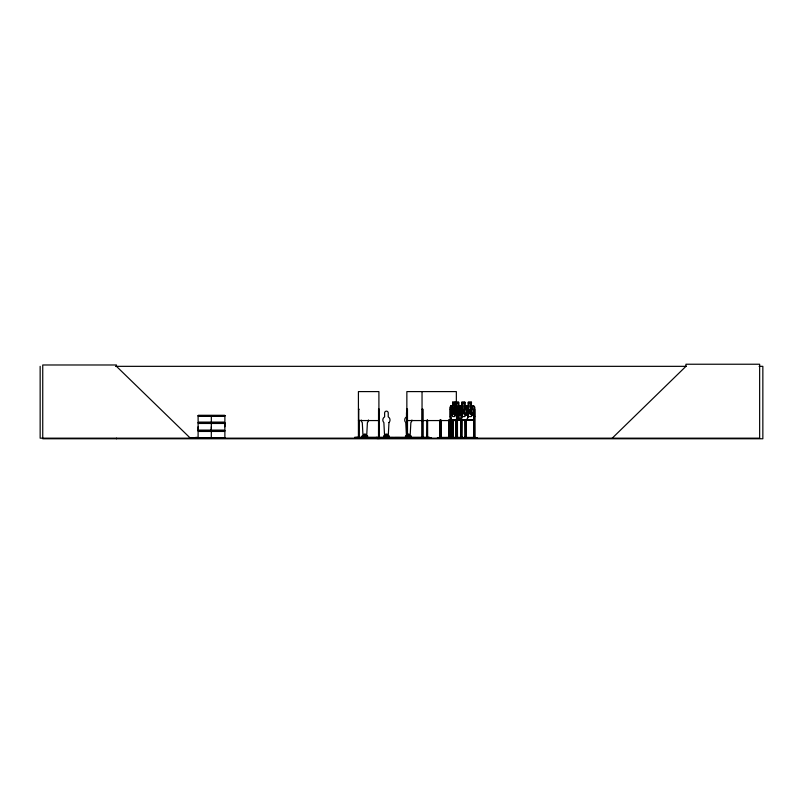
<?xml version="1.0" encoding="UTF-8"?>
<svg xmlns="http://www.w3.org/2000/svg" width="803" height="803" viewBox="0 0 803 803"><rect width="100%" height="100%" fill="white"/><g stroke="black" fill="none" stroke-linecap="round" stroke-linejoin="round"><path stroke-width="1.2" d="M198.11 430.117L198.11 423.462L224.88 423.462L224.87 430.117L198.11 430.117L198.13 426.784M211.34 426.784L211.34 430.117L211.33 423.462M224.87 426.784L224.87 423.462M386.855 434.764L386.102 435.075L386.514 434.443M403.076 437.615L411.447 438.107L410.674 438.167M354.655 437.615L367.563 437.685L367.563 435.798L367.142 437.314M456.325 420.14L457.198 416.586L457.198 407.021L456.385 405.756L457.128 407.071L457.007 438.167L456.967 437.113M457.198 416.586L456.415 420.14L450.915 420.14M426.463 438.067L426.423 437.264M460.751 420.14L461.795 416.566L461.906 407.021L460.721 405.756M460.812 420.14L461.906 416.586L460.28 413.716L460.28 407.071L461.876 405.876L461.876 402.313L464.847 402.313M466.914 420.019L467.978 416.566L467.978 407.071L466.914 405.876M466.995 420.14L468.139 416.586L468.079 407.021L466.955 405.756M457.007 420.14L473.579 420.14L474.563 416.566L474.513 407.071L473.499 405.756L450.935 405.756M473.579 420.14L474.673 416.586M364.602 434.594L365.224 434.985L364.522 434.453M386.123 434.764L386.102 434.533M408.627 434.764C407.864 434.222 408.566 435.497 408.396 434.443M442.292 437.615L442.363 438.167M449.339 438.097L449.349 437.113M449.77 437.615L449.841 438.167L449.67 420.059M462.106 438.097L462.066 437.113L460.822 437.113L460.822 438.167M462.538 437.615L462.608 438.167M467.356 437.615L467.426 438.167M457.088 410.323C458.332 405.103 462.086 406.398 457.78 411.156C461.996 415.934 458.754 417.56 457.148 411.909M467.707 414.047L469.233 411.126L467.768 408.346M450.182 438.167L450.202 407.031L451.025 405.756M451.005 420.14L450.282 416.566L450.292 407.031L451.065 405.876M192.188 437.846L192.198 437.595M205.096 438.157L206 438.127M408.125 434.533L407.984 434.533M403.046 438.097L410.755 438.097L410.805 437.565M354.635 438.097L362.283 438.097M384.125 437.314L383.704 435.798L383.704 437.685C382.539 438.308 385.139 438.318 383.704 437.314M388.481 438.137L387.658 438.117L389.485 438.157M406.007 437.314L405.585 435.798L405.304 438.147M407.051 438.137L406.218 438.117L407.071 438.107L407.121 409.199L407.241 438.167M410.594 438.117L411.016 435.798L410.594 437.314M198.1 438.157L198.11 431.452L224.88 431.452L224.88 437.876L189.618 437.986M211.289 438.147L211.33 431.452M612.227 438.167L685.943 366.339L685.943 364.231L759.648 364.231L759.648 438.167L40.15 438.167L40.15 366.339M364.943 435.085L364.943 434.443M446.077 438.097L467.286 438.097M454.378 438.097L454.458 437.565L454.478 438.167M189.428 438.167L189.588 437.595L224.85 437.685L189.729 438.147L190.301 438.127L116.455 366.339L116.455 364.984L42.74 364.984L42.74 438.769L762.85 438.769L762.85 366.339L759.086 366.339M437.404 438.097L442.232 438.097M363.137 437.906L363.618 438.107L362.896 438.147M366.208 438.147L366.549 437.906M367.904 438.157L367.132 438.117L367.613 437.906M384.426 438.167L385.119 438.157M467.637 415.462L469.916 411.909C471.231 417.379 474.964 416.105 470.558 411.156C474.663 406.559 471.381 404.943 469.865 410.323L467.687 406.98M115.512 366.339L686.324 366.339M454.729 402.313L454.729 405.876L455.883 407.071L455.883 413.716L454.729 416.566L452.581 416.566L451.437 413.716L451.437 407.071L452.581 405.876L452.601 402.193L454.899 402.193L454.819 405.876M455.462 402.193L458.714 402.193L458.714 405.756M452.581 402.313L454.819 402.313M455.572 402.313L458.603 402.313L458.603 405.876L460.149 407.071L460.149 413.716L458.553 416.566L459.517 420.14M471.371 402.313L468.34 402.313L468.39 405.876L468.229 402.193L471.481 402.193L471.371 405.876M456.566 407.071L458.583 407.031L459.597 405.756L458.533 407.031L458.533 416.586L459.567 420.14M358.419 409.199L359.041 409.199M406.86 409.199L407.472 409.199L407.512 438.167M422.037 409.199L422.92 409.199L422.99 438.167M450.252 409.199L451.176 409.199M461.795 409.199L460.922 409.199L460.982 438.167L461.083 420.059M461.876 413.716L464.847 413.716L464.847 407.071L461.855 407.021L460.681 405.876M198.13 416.095L224.87 416.095M461.855 416.586L464.847 416.566L466.433 413.716L466.433 407.071L464.847 405.876L464.947 402.193L461.715 402.193L461.815 405.876M468.34 416.566L471.321 416.566L472.917 413.716L472.917 407.071L471.321 405.876L471.321 402.313M450.975 420.019L456.355 420.019L456.415 438.167M457.007 420.019L473.499 420.019M358.419 420.561L378.906 420.561M406.86 420.561L456.345 420.561M198.02 422.589L224.981 422.589M198.02 423L224.981 423M198.02 430.579L224.981 430.579M198.02 430.99L224.981 430.99M407.472 434.142L409.128 434.142L409.128 437.314M363.629 437.013L364.231 437.013M364.843 437.013L366.048 437.013M385.209 437.013L385.811 437.013M386.725 437.013L387.628 437.013M358.349 437.113L359.112 437.113M379.247 437.113L378.484 437.113L378.514 438.167L378.554 409.199L379.177 409.199L379.177 438.167L379.217 437.113M406.79 437.113L407.533 437.113M421.946 437.113L423.02 437.113M426.925 437.113L427.678 437.113M449.77 437.113L448.526 437.113L448.526 438.167M450.162 437.113L451.276 437.113M452.159 437.113L453.414 437.113M455.672 437.113L457.509 437.113L457.479 438.167L457.409 409.199L456.485 409.199L456.516 438.167M473.589 437.113L474.834 437.113M195.691 437.394L197.297 437.394M440.947 437.414L448.696 437.414M450.965 437.414L456.706 437.414M457.569 437.414L460.982 437.414M466.011 437.414L473.75 437.414M382.941 437.615L375.252 437.565C374.62 439.361 383.553 438.408 382.911 437.565M383.704 437.685L392.667 437.565L392.667 438.167M442.363 437.565L437.525 437.565L437.545 438.167M467.426 437.565L446.167 437.565L446.177 438.167M472.345 438.167L472.345 437.565L477.293 438.097M431.402 438.016L417.64 438.097L417.731 437.565L431.422 438.097L431.372 437.565M472.365 437.565L477.233 438.016M464.465 437.615L464.395 438.167M464.887 438.097L464.937 437.113L466.182 437.113L466.182 438.167M459.637 437.615L459.577 438.167M447.351 437.615L447.281 438.167M461.845 438.097L461.966 420.059M461.554 438.067L461.645 437.113M452.179 437.565L452.099 438.167M405.585 437.685L406.017 438.107L405.937 437.264M473.549 405.756L474.673 407.021L474.673 438.167M477.233 437.615L477.163 438.167M461.534 437.615L461.494 438.167M450.373 416.566L451.065 420.019M423.683 437.575L423.713 438.097L423.663 437.565M474.834 438.167L474.734 409.199L473.69 409.199L473.589 438.167M474.443 437.113L474.412 438.167M474.011 437.113L473.981 438.167M473.86 417.65L473.75 438.167M466.081 420.059L466.011 438.167M465.911 420.059L465.911 438.167M465.76 437.113L465.79 438.167M465.198 420.059L465.328 438.167M465.037 420.059L465.088 438.167M464.786 402.313L464.786 405.876M461.745 407.071L461.675 438.167M461.233 437.113L461.213 438.167M458.684 407.081L458.684 416.566M457.198 437.113L457.198 438.167M456.345 407.282L456.345 391.593L406.86 391.593L406.82 438.167M456.184 437.113L456.234 438.167M456.074 420.12L456.004 438.167M455.773 420.12L455.702 438.167M454.659 437.565L454.659 438.167M453.314 420.059L453.414 438.167M453.143 420.059L453.193 438.167M453.012 437.113L452.992 438.167M452.671 402.313L452.671 405.876M452.43 420.059L452.33 438.167L452.26 420.059M451.176 420.059L451.246 438.167M450.965 437.113L450.965 438.167L450.884 409.199M450.734 437.113L450.704 438.167M450.543 409.199L450.543 438.167M449.509 420.059L449.61 438.167M448.797 420.059L448.797 438.167M448.626 420.059L448.696 438.167M441.118 438.167L441.118 437.113L439.873 437.113L439.873 438.167M441.018 420.059L440.947 438.167L440.847 420.059M440.727 437.113L440.696 438.167M440.265 437.113L440.285 438.167M440.134 420.059L440.134 438.167M439.974 420.059L440.034 438.167M429.414 438.167L429.414 437.264L354.725 437.264L354.725 438.167M427.919 437.264L427.919 438.167M427.608 420.12L427.648 438.167M427.387 437.113L427.387 438.167M427.347 420.12L427.226 438.167M427.005 420.12L426.965 438.167M422.619 409.199L422.619 437.113M422.458 437.113L422.508 438.167M422.348 409.199L422.278 438.167M422.037 391.593L422.057 438.167M422.017 437.113L421.976 438.167M407.432 437.264L407.432 438.167M403.096 437.565L403.096 438.167M399.713 438.167L399.713 437.565L395.196 437.565L395.196 438.167M398.84 437.565L398.88 438.167M397.917 437.565L397.917 438.167M397.445 437.565L397.495 438.167M397.023 437.565L397.023 438.167M396.12 437.565L396.12 438.167M396.02 437.565L396.02 438.167M391.834 437.565L391.794 438.167M390.87 437.565L390.87 438.167M390.439 437.565L390.439 438.167M390.388 437.565L390.388 438.167M389.967 437.565L389.967 438.167M389.074 438.167L389.144 435.798L388.712 437.314M388.973 437.565L388.973 438.167M388.2 437.565L388.15 438.167M387.257 437.314L387.257 434.142L385.591 434.142L385.591 437.314M378.906 438.167L378.906 391.593L358.419 391.593L358.419 438.167M378.825 409.199L378.785 438.167M378.193 437.264L378.193 438.167M376.707 437.264L376.707 438.167M365.676 437.314L365.676 434.142L364.02 434.142L364.02 437.314M362.544 437.314L362.133 435.798L362.133 437.685C360.959 438.308 363.558 438.318 362.123 437.314M362.344 437.565L362.344 438.167M359.041 420.12L359.082 438.167M358.811 437.113L358.811 438.167M358.77 409.199L358.65 438.167M357.706 437.264L357.706 438.167M356.221 437.264L356.221 438.167M211.33 415.703L211.34 422.117M116.455 438.167L116.455 438.769M411.929 419.999A3.624 3.624 0 0 1 410.865 422.559L410.112 436.531L406.489 436.531L405.746 422.559A3.624 3.624 0 0 1 406.489 416.867L406.489 412.953A1.807 1.807 0 0 1 407.402 411.387M368.467 419.999A3.624 3.624 0 0 1 367.403 422.559L366.66 436.531L363.036 436.531L362.283 422.559A3.624 3.624 0 0 1 361.22 419.999M388.983 422.559L388.23 436.531L384.617 436.531L383.864 422.559A3.624 3.624 0 0 1 384.617 416.867L384.617 412.953A1.807 1.807 0 0 1 386.424 411.146A1.807 1.807 0 0 1 388.23 412.953L388.23 416.867A3.624 3.624 0 0 1 388.983 422.559M455.793 415.241L455.05 415.352L453.785 411.909C452.601 417.781 450.292 415.613 453.304 411.126C450.342 406.81 452.741 404.822 453.755 410.323C454.739 404.842 457.298 406.78 454.247 411.156L455.793 415.241M466.071 415.241L465.047 415.352L463.301 411.909C461.815 417.49 458.352 416.004 462.618 411.126C458.453 406.448 461.976 405.083 463.251 410.323C464.485 405.103 468.229 406.408 463.933 411.156L466.071 415.241M409.962 437.685C408.597 438.267 411.327 438.237 409.962 437.685M454.347 402.905L452.972 402.905L452.972 404.1L454.347 404.1L454.347 402.905M458.021 402.905L456.104 402.905L456.104 404.1L458.021 404.1L458.021 402.905M464.315 402.905L462.408 402.905L462.408 404.1L464.315 404.1L464.315 402.905M470.789 402.905L468.872 402.905L468.872 404.1L470.789 404.1L470.789 402.905M454.729 407.071L452.581 407.071L452.581 413.716L454.729 413.716L454.729 407.071M471.321 407.071L468.34 407.071L468.34 413.716L471.321 413.716L471.321 407.071M224.89 415.442L198.1 415.442L224.88 415.452M224.89 415.673L198.1 415.673L198.13 422.117L224.88 422.117L224.88 415.703"/></g></svg>
